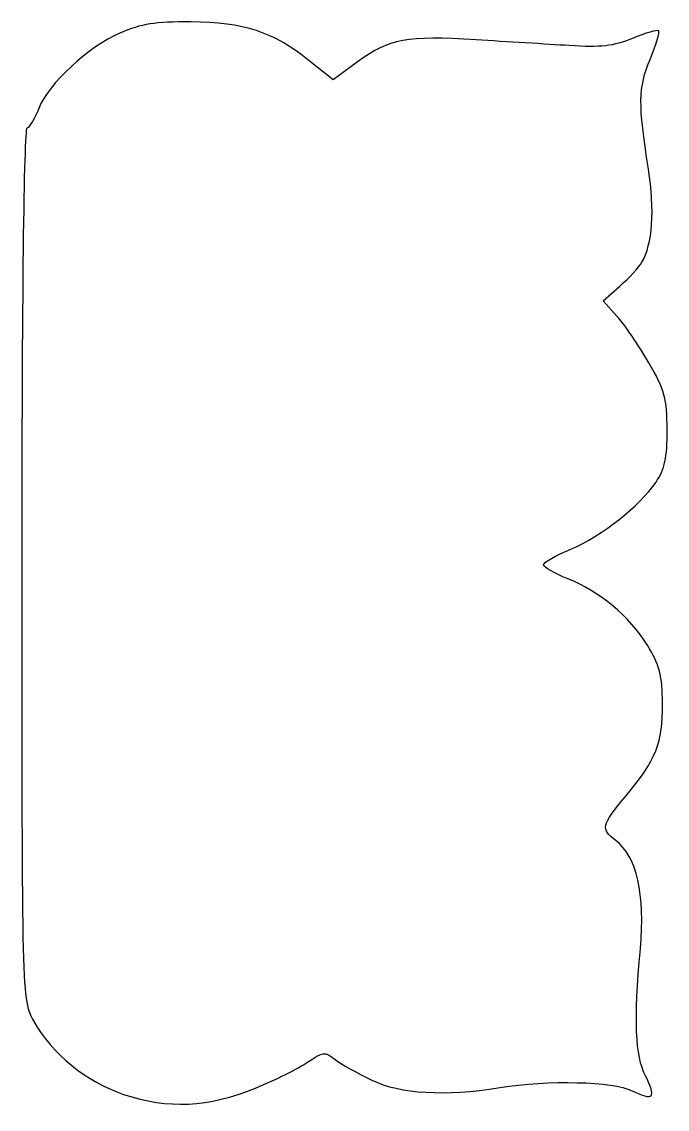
# Model space of a CAD drawing. Header units: centimetres. Extents: x -8.7 to 4.8, y -11.4 to 11.2.
import ezdxf

# ---------------------------------------------------------------- set-up
doc = ezdxf.new("R2010")
doc.units = ezdxf.units.CM
doc.header["$MEASUREMENT"] = 0
doc.layers.add('Layer 1', color=7, linetype='Continuous')

msp = doc.modelspace()

# ---------------------------------------------------------------- linework, layer by layer
at = {"layer": 'Layer 1'}
msp.add_open_spline([(-6.53363, -11.13214), (-7.3055, -10.8741), (-8.01964, -10.29209), (-8.4072, -9.60523), (-8.4072, -9.60523), (-8.65347, -9.16876), (-8.65377, -9.15745), (-8.65377, -0.12678), (-8.65377, -0.12678), (-8.65377, 5.32269), (-8.61122, 8.93658), (-8.54668, 8.96981), (-8.54668, 8.96981), (-8.48778, 9.00014), (-8.37598, 9.18674), (-8.29823, 9.38449), (-8.29823, 9.38449), (-8.09652, 9.89752), (-7.25825, 10.6753), (-6.60938, 10.95146), (-6.60938, 10.95146), (-6.15287, 11.14575), (-5.891, 11.18672), (-5.13051, 11.18284), (-5.13051, 11.18284), (-4.03005, 11.17722), (-3.41761, 10.97623), (-2.67026, 10.37544), (-2.67026, 10.37544), (-2.67026, 10.37544), (-2.1738, 9.97634), (-2.1738, 9.97634), (-2.1738, 9.97634), (-2.1738, 9.97634), (-1.64637, 10.36311), (-1.64637, 10.36311), (-1.64637, 10.36311), (-1.00699, 10.83197), (-0.64022, 10.8987), (0.80778, 10.8096), (0.80778, 10.8096), (1.41733, 10.77209), (2.28549, 10.7187), (2.73704, 10.69095), (2.73704, 10.69095), (3.41571, 10.64924), (3.64446, 10.67528), (4.05665, 10.84119), (4.05665, 10.84119), (4.3309, 10.95157), (4.57747, 11.02339), (4.6046, 11.00078), (4.6046, 11.00078), (4.63174, 10.97817), (4.55048, 10.70781), (4.42404, 10.39998), (4.42404, 10.39998), (4.17894, 9.80327), (4.17441, 9.4934), (4.39067, 8.12047), (4.39067, 8.12047), (4.52445, 7.27117), (4.47418, 6.55054), (4.25552, 6.18334), (4.25552, 6.18334), (4.19248, 6.07748), (3.98523, 5.85376), (3.79495, 5.68618), (3.79495, 5.68618), (3.79495, 5.68618), (3.44899, 5.38149), (3.44899, 5.38149), (3.44899, 5.38149), (3.44899, 5.38149), (3.73538, 5.06065), (3.73538, 5.06065), (3.73538, 5.06065), (3.89289, 4.88419), (4.19163, 4.44797), (4.39922, 4.09128), (4.39922, 4.09128), (4.72479, 3.53191), (4.77708, 3.34006), (4.77954, 2.69587), (4.77954, 2.69587), (4.78174, 2.1206), (4.72893, 1.87101), (4.54971, 1.60957), (4.54971, 1.60957), (4.20033, 1.0999), (3.42047, 0.48612), (2.77734, 0.21462), (2.77734, 0.21462), (2.46246, 0.0817), (2.20484, -0.06577), (2.20484, -0.11309), (2.20484, -0.11309), (2.20484, -0.16041), (2.43239, -0.29088), (2.71049, -0.40304), (2.71049, -0.40304), (3.38643, -0.67563), (3.98912, -1.17869), (4.36755, -1.78613), (4.36755, -1.78613), (4.62222, -2.19494), (4.67938, -2.41605), (4.68318, -3.0071), (4.68318, -3.0071), (4.68838, -3.82264), (4.55418, -4.15856), (3.91402, -4.9318), (3.91402, -4.9318), (3.40818, -5.5428), (3.39321, -5.60979), (3.70925, -5.84806), (3.70925, -5.84806), (4.14452, -6.17622), (4.32572, -6.97145), (4.2233, -8.10417), (4.2233, -8.10417), (4.08642, -9.61816), (4.11437, -10.32298), (4.32796, -10.74474), (4.32796, -10.74474), (4.5607, -11.2043), (4.49623, -11.2761), (4.04862, -11.05582), (4.04862, -11.05582), (3.65058, -10.85994), (2.31243, -10.82866), (1.29382, -10.99142), (1.29382, -10.99142), (0.14811, -11.17449), (-0.77281, -11.1211), (-1.36603, -10.83723), (-1.36603, -10.83723), (-1.65751, -10.69775), (-2.0014, -10.50438), (-2.1302, -10.40753), (-2.1302, -10.40753), (-2.3581, -10.23616), (-2.37359, -10.23772), (-2.70779, -10.46563), (-2.70779, -10.46563), (-2.89666, -10.59444), (-3.38283, -10.83514), (-3.78817, -11.00052), (-3.78817, -11.00052), (-4.7725, -11.40214), (-5.6064, -11.44211), (-6.53362, -11.13214), (-6.53362, -11.13214), (-6.53362, -11.13214), (-6.53363, -11.13214), (-6.53363, -11.13214)], degree=3, knots=[0, 0, 0, 0, 0.025, 0.025, 0.025, 0.025, 0.05, 0.05, 0.05, 0.05, 0.075, 0.075, 0.075, 0.075, 0.1, 0.1, 0.1, 0.1, 0.125, 0.125, 0.125, 0.125, 0.15, 0.15, 0.15, 0.15, 0.175, 0.175, 0.175, 0.175, 0.2, 0.2, 0.2, 0.2, 0.225, 0.225, 0.225, 0.225, 0.25, 0.25, 0.25, 0.25, 0.275, 0.275, 0.275, 0.275, 0.3, 0.3, 0.3, 0.3, 0.325, 0.325, 0.325, 0.325, 0.35, 0.35, 0.35, 0.35, 0.375, 0.375, 0.375, 0.375, 0.4, 0.4, 0.4, 0.4, 0.425, 0.425, 0.425, 0.425, 0.45, 0.45, 0.45, 0.45, 0.475, 0.475, 0.475, 0.475, 0.5, 0.5, 0.5, 0.5, 0.525, 0.525, 0.525, 0.525, 0.55, 0.55, 0.55, 0.55, 0.575, 0.575, 0.575, 0.575, 0.6, 0.6, 0.6, 0.6, 0.625, 0.625, 0.625, 0.625, 0.65, 0.65, 0.65, 0.65, 0.675, 0.675, 0.675, 0.675, 0.7, 0.7, 0.7, 0.7, 0.725, 0.725, 0.725, 0.725, 0.75, 0.75, 0.75, 0.75, 0.775, 0.775, 0.775, 0.775, 0.8, 0.8, 0.8, 0.8, 0.825, 0.825, 0.825, 0.825, 0.85, 0.85, 0.85, 0.85, 0.875, 0.875, 0.875, 0.875, 0.9, 0.9, 0.9, 0.9, 0.925, 0.925, 0.925, 0.925, 0.95, 0.95, 0.95, 0.95, 1, 1, 1, 1], dxfattribs=at)

doc.saveas('drawing.dxf')
